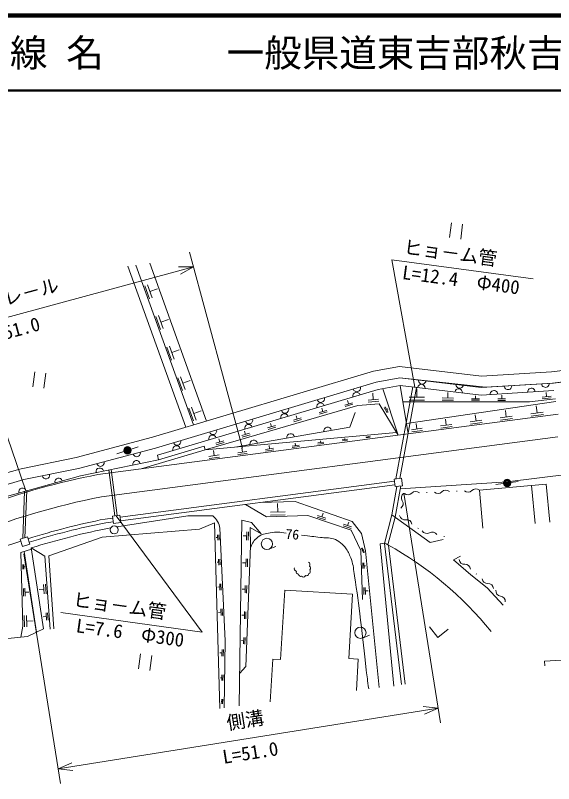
# Model space of a CAD drawing. Units: millimetres on the paper. Extents: x 40 to 680, y 20 to 380.
# Drawn here: x 188.6 to 260.3, y 277.7 to 380 of the extents above; entities that cross this region are included whole.
import ezdxf
from ezdxf.enums import TextEntityAlignment as Align

# ---------------------------------------------------------------- set-up
doc = ezdxf.new("R2010")
doc.units = ezdxf.units.MM
for name, color, linetype, lineweight in [('M-BGD', 7, 'Continuous', 18), ('M-TTL', 2, 'Continuous', 140), ('M-TTL-LINE', 7, 'Continuous', 50)]:
    doc.layers.add(name, color=color, linetype=linetype, lineweight=lineweight)
doc.layers.add('M-TTL-TXT', color=7, linetype='Continuous')
doc.styles.add('ＭＳ ゴシック', font='')
doc.styles.get('ＭＳ ゴシック').set_extended_font_data('MS Gothic')

msp = doc.modelspace()

# ---------------------------------------------------------------- linework, layer by layer
at = {"layer": 'M-BGD'}
for p, q in [((246.683, 352.38), (246.425, 350.397)), ((248.171, 352.186), (247.913, 350.203)), ((218.856, 322.369), (211.805, 348.442)), ((214.038, 325.959), (206.515, 346.982)), ((238.729, 347.423), (241.787, 330.473)), ((238.729, 347.423), (257.564, 344.924)), ((163.095, 333.197), (212.327, 346.511)), ((211.285, 325.139), (203.557, 346.594)), ((212.306, 325.444), (204.642, 346.736)), ((212.327, 346.511), (210.327, 346.506)), ((210.597, 345.507), (212.327, 346.511)), ((206.475, 342.236), (205.852, 343.964)), ((206.82, 342.361), (206.198, 344.089)), ((206.509, 343.225), (207.517, 343.587)), ((207.941, 338.161), (207.322, 339.882)), ((208.285, 338.285), (207.666, 340.006)), ((207.976, 339.146), (208.978, 339.506)), ((209.405, 334.094), (208.788, 335.808)), ((209.748, 334.217), (209.131, 335.931)), ((260.005, 332.507), (290.307, 336.077)), ((209.439, 335.074), (210.435, 335.433)), ((260.139, 331.013), (290.536, 334.593)), ((290.536, 334.593), (260.232, 331.018)), ((206.845, 323.817), (236.318, 332.595)), ((236.318, 332.595), (239.769, 333.231)), ((250.689, 331.932), (239.769, 333.231)), ((191.168, 332.52), (190.91, 330.536)), ((192.656, 332.326), (192.398, 330.343)), ((210.866, 330.034), (210.252, 331.74)), ((211.208, 330.157), (210.594, 331.863)), ((239.817, 331.714), (236.669, 331.134)), ((236.669, 331.134), (239.817, 331.714)), ((250.646, 330.427), (239.817, 331.714)), ((239.817, 331.714), (251.212, 330.46)), ((260.005, 332.507), (250.689, 331.932)), ((236.669, 331.134), (207.251, 322.373)), ((207.251, 322.373), (236.669, 331.134)), ((210.901, 331.01), (211.891, 331.366)), ((239.849, 330.704), (236.903, 330.161)), ((239.849, 330.704), (240.923, 324.263)), ((250.618, 329.423), (239.849, 330.704)), ((260.26, 331.02), (250.646, 330.427)), ((251.212, 330.46), (260.232, 331.018)), ((236.903, 330.161), (207.537, 321.415)), ((236.273, 328.825), (236.201, 329.678)), ((237.54, 330.278), (239.571, 324.086)), ((239.288, 318.249), (241.531, 330.504)), ((239.809, 318.318), (242.028, 330.444)), ((242.066, 329.145), (242.068, 330.24)), ((246.206, 329.034), (246.207, 329.747)), ((260.322, 330.022), (250.618, 329.423)), ((259.349, 329.22), (259.288, 329.758)), ((232.98, 328.254), (232.852, 328.685)), ((235.58, 328.767), (236.966, 328.884)), ((235.604, 328.489), (236.99, 328.607)), ((257.062, 328.513), (240.209, 328.546)), ((260.591, 328.559), (240.692, 325.646)), ((241.058, 329.147), (243.073, 329.143)), ((241.058, 328.744), (243.073, 328.74)), ((245.455, 329.036), (246.956, 329.033)), ((245.455, 328.736), (246.956, 328.733)), ((249.368, 328.937), (250.412, 328.935)), ((249.368, 328.728), (250.411, 328.726)), ((249.89, 328.936), (249.891, 329.309)), ((252.85, 328.721), (253.89, 328.719)), ((252.851, 328.929), (253.89, 328.927)), ((253.37, 328.928), (253.371, 329.393)), ((260.527, 328.907), (257.062, 328.513)), ((258.745, 329.151), (259.954, 329.288)), ((258.772, 328.909), (259.981, 329.047)), ((189.988, 316.652), (186.193, 327.731)), ((212.325, 325.982), (211.714, 327.681)), ((212.665, 326.104), (212.053, 327.803)), ((234.196, 328.05), (213.874, 322.138)), ((229.562, 327.238), (229.432, 327.674)), ((232.47, 328.102), (233.49, 328.405)), ((232.531, 327.898), (233.55, 328.201)), ((237.057, 328.28), (234.196, 328.05)), ((239.571, 324.086), (237.057, 328.28)), ((237.702, 327.79), (238.113, 327.065)), ((237.847, 327.872), (238.258, 327.147)), ((238.053, 327.51), (238.212, 327.6)), ((258.081, 327.053), (257.961, 327.972)), ((199.58, 318.841), (260.9, 326.883)), ((212.359, 326.954), (213.343, 327.308)), ((226.137, 326.22), (226.006, 326.662)), ((229.049, 327.085), (230.075, 327.391)), ((229.11, 326.88), (230.136, 327.185)), ((233.848, 327.117), (233.145, 325.159)), ((249.953, 325.962), (249.846, 326.784)), ((254.786, 326.608), (253.188, 326.398)), ((253.987, 326.503), (253.873, 327.374)), ((258.912, 327.161), (257.251, 326.944)), ((258.955, 326.829), (257.295, 326.612)), ((222.705, 325.201), (222.572, 325.648)), ((225.621, 326.067), (226.653, 326.374)), ((225.682, 325.86), (226.715, 326.167)), ((242.065, 324.903), (241.969, 325.631)), ((246.719, 325.525), (245.241, 325.332)), ((245.98, 325.428), (245.878, 326.203)), ((250.722, 326.063), (249.184, 325.861)), ((250.763, 325.755), (249.225, 325.553)), ((254.828, 326.288), (253.23, 326.078)), ((213.874, 322.138), (239.347, 324.46)), ((233.145, 325.159), (218.074, 322.536)), ((219.267, 324.179), (219.132, 324.632)), ((222.186, 325.046), (223.225, 325.355)), ((222.247, 324.838), (223.287, 325.147)), ((242.774, 324.996), (241.355, 324.81)), ((242.812, 324.712), (241.392, 324.526)), ((246.758, 325.23), (245.279, 325.036)), ((196.681, 321.121), (206.845, 323.817)), ((200.065, 315.879), (260.85, 323.85)), ((215.821, 323.155), (215.685, 323.613)), ((218.744, 324.023), (219.79, 324.335)), ((218.806, 323.814), (219.852, 324.125)), ((232.139, 323.452), (232.821, 323.541)), ((232.157, 323.315), (232.839, 323.405)), ((232.48, 323.496), (232.462, 323.632)), ((235.29, 323.839), (235.848, 323.913)), ((235.304, 323.728), (235.862, 323.801)), ((235.569, 323.876), (235.564, 323.915)), ((207.251, 322.373), (197.025, 319.661)), ((197.025, 319.661), (207.251, 322.373)), ((202.105, 321.612), (204.963, 322.524)), ((207.676, 320.812), (213.732, 322.617)), ((213.732, 322.617), (213.874, 322.138)), ((215.295, 322.998), (216.348, 323.312)), ((215.358, 322.788), (216.411, 323.101)), ((218.832, 321.818), (218.758, 322.382)), ((222.448, 322.263), (222.389, 322.713)), ((225.452, 322.628), (226.398, 322.752)), ((225.477, 322.439), (226.423, 322.563)), ((225.925, 322.69), (225.88, 323.032)), ((228.862, 323.048), (229.673, 323.154)), ((228.883, 322.886), (229.694, 322.992)), ((229.267, 323.101), (229.236, 323.338)), ((205.36, 319.599), (213.874, 322.138)), ((207.537, 321.415), (207.676, 320.812)), ((214.378, 321.265), (215.761, 321.446)), ((215.069, 321.356), (214.98, 322.038)), ((218.216, 321.737), (219.447, 321.899)), ((218.248, 321.491), (219.48, 321.653)), ((221.906, 322.192), (222.991, 322.334)), ((221.934, 321.975), (223.02, 322.117)), ((196.681, 321.121), (189.367, 319.619)), ((207.676, 320.812), (197.26, 318.688)), ((214.414, 320.988), (215.797, 321.17)), ((177.42, 316.194), (189.367, 319.619)), ((197.025, 319.661), (189.725, 318.162)), ((189.725, 318.162), (197.025, 319.661)), ((201.865, 313.342), (201.062, 319.463)), ((202.162, 313.381), (201.357, 319.523)), ((197.26, 318.688), (186.065, 315.553)), ((239.053, 318.218), (240.044, 318.348)), ((240.174, 317.357), (240.044, 318.348)), ((262.375, 318.884), (254.108, 317.858)), ((189.725, 318.162), (177.896, 314.77)), ((177.896, 314.77), (189.725, 318.162)), ((202.542, 313.178), (239.085, 317.971)), ((202.607, 312.683), (239.15, 317.475)), ((239.418, 317.258), (238.721, 313.479)), ((239.183, 317.227), (239.053, 318.218)), ((239.939, 317.326), (239.17, 313.157)), ((239.183, 317.227), (240.174, 317.357)), ((254.108, 317.858), (239.869, 316.945)), ((250.398, 316.741), (259.296, 317.563)), ((252.612, 317.534), (255.587, 317.918)), ((257.342, 317.382), (257.809, 312.321)), ((259.296, 317.563), (259.763, 312.502)), ((189.576, 310.328), (189.834, 316.609)), ((189.88, 310.426), (190.138, 316.694)), ((240.332, 316.369), (245.222, 285.758)), ((243.454, 316.459), (243.354, 316.455)), ((247.451, 316.621), (247.351, 316.617)), ((250.398, 316.741), (250.866, 311.68)), ((221.176, 315.118), (225.87, 315.235)), ((225.87, 315.235), (233.438, 312.564)), ((219.247, 314.865), (222.052, 313.204)), ((223.546, 313.838), (223.51, 314.976)), ((201.518, 313.296), (202.51, 313.426)), ((201.518, 313.296), (201.648, 312.305)), ((213.493, 297.862), (202.014, 313.361)), ((202.117, 311.867), (211.57, 313.348)), ((202.51, 313.426), (202.64, 312.435)), ((211.57, 313.348), (214.896, 313.322)), ((222.052, 313.204), (227.57, 313.379)), ((222.581, 313.808), (224.511, 313.869)), ((222.594, 313.422), (224.524, 313.483)), ((227.57, 313.379), (233.344, 311.429)), ((228.784, 313.181), (229.89, 312.807)), ((228.858, 313.402), (229.965, 313.028)), ((229.411, 313.215), (229.58, 313.713)), ((238.736, 313.475), (237.743, 309.677)), ((239.17, 313.157), (238.21, 309.485)), ((238.721, 313.479), (243.864, 309.785)), ((200.551, 312.917), (201.55, 313.048)), ((200.633, 312.424), (201.616, 312.553)), ((201.648, 312.305), (202.64, 312.435)), ((213.118, 311.563), (215.1, 312.414)), ((215.1, 312.414), (215.83, 287.69)), ((218.751, 312.751), (218.399, 288.027)), ((220.053, 312.466), (218.751, 312.751)), ((221.338, 310.937), (220.053, 312.466)), ((232.322, 312.221), (233.382, 311.863)), ((232.852, 312.042), (233.008, 312.504)), ((233.438, 312.564), (234.706, 311.007)), ((200.14, 310.521), (213.118, 311.563)), ((216.522, 296.67), (215.849, 311.685)), ((219.424, 311.218), (219.389, 310.1)), ((219.647, 311.211), (219.612, 310.093)), ((219.926, 309.35), (219.866, 311.8)), ((219.866, 311.8), (221.338, 310.937)), ((232.251, 312.009), (233.31, 311.652)), ((233.344, 311.429), (234.605, 308.711)), ((242.211, 311.717), (242.293, 311.661)), ((189.252, 310.225), (190.204, 310.53)), ((189.252, 310.225), (189.552, 309.271)), ((190.204, 310.53), (190.504, 309.576)), ((193.041, 307.992), (200.14, 310.521)), ((215.556, 310.448), (215.359, 310.44)), ((215.539, 310.818), (215.573, 310.079)), ((215.687, 310.824), (215.72, 310.086)), ((219.406, 310.659), (218.921, 310.674)), ((234.706, 311.007), (235.254, 308.669)), ((243.864, 309.785), (245.566, 310.175)), ((245.647, 310.609), (245.744, 310.585)), ((189.552, 309.271), (190.504, 309.576)), ((190.702, 309.061), (192.355, 298.288)), ((192.543, 307.956), (190.702, 309.061)), ((219.286, 293.277), (219.926, 309.35)), ((222.367, 308.896), (223.3, 309.257)), ((234.807, 309.078), (235.096, 308.455)), ((237.173, 309.59), (239.024, 290.665)), ((237.743, 309.677), (240.018, 290.862)), ((238.274, 309.449), (240.514, 290.922)), ((189.335, 308.458), (190.728, 308.889)), ((189.335, 308.458), (189.6, 298.639)), ((189.71, 308.283), (194.599, 277.671)), ((189.762, 308.59), (191.41, 297.852)), ((234.605, 308.711), (234.853, 302.194)), ((234.682, 309.02), (234.971, 308.397)), ((234.951, 308.767), (235.022, 308.8)), ((235.254, 308.669), (237.033, 290.47)), ((192.543, 307.956), (193.243, 298.254)), ((193.041, 307.992), (193.741, 298.29)), ((215.693, 307.181), (215.455, 307.171)), ((215.675, 307.575), (215.71, 306.787)), ((215.833, 307.582), (215.868, 306.794)), ((219.307, 307.082), (218.871, 307.096)), ((219.323, 307.61), (219.29, 306.554)), ((219.534, 307.604), (219.501, 306.548)), ((234.868, 307.06), (234.896, 306.319)), ((235.016, 307.066), (235.044, 306.325)), ((247.896, 307.951), (246.962, 307.473)), ((246.962, 307.473), (249.281, 305.476)), ((189.578, 306.866), (189.596, 306.219)), ((189.708, 306.869), (189.725, 306.222)), ((189.716, 306.546), (189.875, 306.55)), ((235.03, 306.695), (235.246, 306.703)), ((249.281, 305.476), (251.449, 303.768)), ((249.954, 305.633), (250.031, 305.568)), ((192.452, 302.948), (192.361, 304.201)), ((192.702, 302.966), (192.612, 304.219)), ((215.812, 304.283), (215.85, 303.444)), ((215.98, 304.29), (216.018, 303.452)), ((219.224, 304.064), (219.193, 303.068)), ((219.423, 304.058), (219.392, 303.062)), ((189.664, 303.679), (189.693, 302.631)), ((189.874, 303.685), (189.902, 302.637)), ((189.888, 303.161), (190.393, 303.174)), ((192.406, 303.574), (191.753, 303.527)), ((215.831, 303.863), (215.553, 303.851)), ((219.209, 303.566), (218.821, 303.578)), ((224.474, 303.439), (223.933, 294.183)), ((224.474, 303.439), (233.499, 302.911)), ((233.499, 302.911), (232.997, 294.328)), ((234.992, 303.799), (235.028, 302.864)), ((235.179, 303.806), (235.215, 302.871)), ((235.197, 303.338), (235.573, 303.353)), ((251.449, 303.768), (253.591, 301.433)), ((215.952, 300.94), (215.992, 300.05)), ((216.13, 300.948), (216.17, 300.058)), ((189.762, 300.066), (189.802, 298.563)), ((190.063, 300.074), (190.103, 298.571)), ((192.726, 299.934), (192.309, 299.904)), ((192.761, 299.449), (192.691, 300.419)), ((192.955, 299.463), (192.885, 300.433)), ((194.672, 300.47), (213.493, 297.862)), ((215.972, 300.495), (215.653, 300.48)), ((219.112, 300.11), (218.771, 300.12)), ((219.127, 300.578), (219.098, 299.642)), ((219.314, 300.572), (219.285, 299.636)), ((190.083, 299.322), (190.98, 299.347)), ((189.6, 298.639), (189.325, 297.179)), ((191.41, 297.852), (190.216, 297.272)), ((192.355, 298.288), (191.41, 297.852)), ((243.776, 298.554), (244.854, 297.153)), ((246.255, 298.231), (244.854, 297.153)), ((190.216, 297.272), (171.141, 295.269)), ((219.032, 297.15), (219.004, 296.273)), ((219.207, 297.145), (219.18, 296.267)), ((234.833, 297.068), (235.766, 297.429)), ((216.522, 296.67), (216.395, 287.764)), ((219.018, 296.712), (218.723, 296.721)), ((205.265, 294.938), (205.007, 292.955)), ((206.752, 294.745), (206.494, 292.761)), ((216.118, 295.094), (215.811, 295.098)), ((216.124, 295.548), (216.112, 294.64)), ((216.306, 295.545), (216.293, 294.637)), ((222.868, 294.246), (222.537, 288.569)), ((223.933, 294.183), (222.868, 294.246)), ((232.997, 294.328), (234.261, 294.254)), ((234.261, 294.254), (234.017, 290.075)), ((261.337, 294.115), (259.061, 293.964)), ((259.061, 293.964), (259.101, 293.364)), ((218.461, 292.353), (219.286, 293.277)), ((216.1, 291.779), (215.909, 291.782)), ((216.106, 292.159), (216.095, 291.399)), ((216.258, 292.157), (216.247, 291.397)), ((216.084, 288.607), (216.003, 288.608)), ((216.088, 288.916), (216.079, 288.298)), ((216.212, 288.914), (216.203, 288.296)), ((244.906, 287.733), (194.284, 279.646)), ((244.906, 287.733), (242.917, 287.939)), ((243.08, 286.917), (244.906, 287.733)), ((196.11, 280.462), (194.284, 279.646)), ((194.284, 279.646), (196.273, 279.44))]:
    msp.add_line(p, q, dxfattribs=at)
for centre, radius in [((203.534, 322.068), 0.5), ((203.534, 322.068), 0.4), ((203.534, 322.068), 0.3), ((203.534, 322.068), 0.2), ((203.534, 322.068), 0.1), ((254.099, 317.726), 0.5), ((254.099, 317.726), 0.4), ((254.099, 317.726), 0.3), ((254.099, 317.726), 0.2), ((254.099, 317.726), 0.1), ((201.762, 311.468), 0.534), ((222.096, 309.595), 0.75), ((234.562, 297.767), 0.75)]:
    msp.add_circle(centre, radius, dxfattribs=at)
for centre, radius, start, end in [((242.674, 330.368), 0.5, 353.21833, 173.21833), ((242.799, 331.386), 0.5, 173.71703, 353.71703), ((247.769, 330.839), 0.5, 173.71703, 353.71703), ((254.206, 330.645), 0.5, 183.54312, 3.54312), ((259.196, 330.954), 0.5, 183.54312, 3.54312), ((234.028, 329.304), 0.5, 16.58518, 196.58518), ((234.086, 330.365), 0.5, 196.58518, 16.58518), ((247.639, 329.777), 0.5, 353.21833, 173.21833), ((252.337, 329.529), 0.5, 3.53253, 183.53253), ((257.327, 329.837), 0.5, 3.53253, 183.53253), ((229.294, 328.938), 0.5, 196.58518, 16.58518), ((224.502, 327.511), 0.5, 196.58518, 16.58518), ((229.236, 327.877), 0.5, 16.58518, 196.58518), ((224.444, 326.45), 0.5, 16.58518, 196.58518), ((219.652, 325.023), 0.5, 16.58518, 196.58518), ((219.71, 326.084), 0.5, 196.58518, 16.58518), ((214.918, 324.656), 0.5, 196.58518, 16.58518), ((230.189, 324.645), 0.5, 9.87284, 189.87284), ((210.126, 323.229), 0.5, 196.58518, 16.58518), ((214.86, 323.596), 0.5, 16.58518, 196.58518), ((220.337, 322.93), 0.5, 9.87284, 189.87284), ((225.263, 323.787), 0.5, 9.87284, 189.87284), ((210.068, 322.168), 0.5, 16.58518, 196.58518), ((204.757, 321.712), 0.5, 194.85383, 14.85383), ((199.924, 320.43), 0.5, 194.85383, 14.85383), ((204.737, 320.212), 0.5, 11.52311, 191.52311), ((199.838, 319.214), 0.5, 11.52311, 191.52311), ((219.463, 217.547), 103.228, 101.10556, 118.70339), ((192.664, 318.765), 0.5, 191.60478, 11.60478), ((194.371, 317.879), 0.5, 15.64409, 195.64409), ((189.556, 316.531), 0.5, 15.64409, 195.64409), ((240.729, 315.747), 0.725, 126.32212, 213.52776), ((240.885, 316.881), 0.725, 228.71731, 315.92295), ((241.926, 315.872), 0.725, 48.71731, 135.92295), ((244.881, 317.043), 0.725, 228.71731, 315.92295), ((245.923, 316.034), 0.725, 48.71731, 135.92295), ((248.878, 317.205), 0.725, 228.71731, 315.92295), ((249.92, 316.196), 0.725, 48.71731, 135.92295), ((219.463, 217.547), 100.228, 101.15958, 122.45364), ((239.52, 314.946), 0.725, 306.32212, 33.52776), ((213.415, 311.365), 2.455, 7.50036, 52.9016), ((240.484, 313.532), 0.725, 192.06122, 279.26685), ((219.463, 217.547), 97.228, 101.21607, 107.46726), ((219.463, 217.547), 96.728, 101.22574, 107.46726), ((240.717, 312.101), 0.725, 12.06122, 99.26685), ((219.463, 217.547), 95.928, 100.91287, 107.44693), ((243.399, 311.715), 0.725, 212.28572, 299.49135), ((244.113, 310.453), 0.725, 32.28572, 119.49135), ((219.463, 217.547), 97.228, 108.05656, 117.45583), ((237.604, 308.678), 1.008, 53.53591, 115.25108), ((215.428, 268.418), 46.963, 38.95221, 60.99119), ((227.54, 306.862), 0.3, 316.78135, 73.03597), ((248.412, 307.607), 0.725, 186.48912, 273.69476), ((226.03, 306.29), 0.3, 152.8962, 271.51149), ((226.313, 305.871), 0.3, 156.62147, 270.17854), ((227.59, 305.929), 0.3, 286.3159, 46.39203), ((227.622, 306.39), 0.3, 305.67589, 63.04176), ((248.505, 306.16), 0.725, 6.48912, 93.69476), ((226.614, 305.574), 0.3, 180.64693, 290.22313), ((226.951, 305.48), 0.3, 218.76339, 342.34929), ((227.375, 305.656), 0.3, 242.68035, 357.12408), ((251.48, 305.041), 0.725, 186.48912, 273.69476), ((251.574, 303.594), 0.725, 6.48912, 93.69476), ((253.31, 303.373), 0.725, 175.43418, 262.63982), ((253.125, 301.935), 0.725, 355.43418, 82.63982)]:
    msp.add_arc(centre, radius, start, end, dxfattribs=at)
for points, knots in [([(219.915, 309.076), (220.192, 309.721), (220.352, 310.079), (220.877, 310.495), (221.421, 310.925), (221.866, 310.965), (222.547, 311.094), (223.361, 311.247), (223.749, 311.17), (224.667, 311.038)], [0, 0, 0, 0, 1, 1, 1, 2, 2, 2, 3, 3, 3, 3]), ([(226.725, 310.763), (227.947, 310.618), (228.252, 310.581), (229.231, 310.466), (229.91, 310.386), (230.314, 310.458), (230.969, 310.262), (231.368, 310.142), (231.573, 310.001), (231.901, 309.745), (232.234, 309.485), (232.399, 309.303), (232.645, 308.96), (233.009, 308.453), (233.125, 308.108), (233.348, 307.525), (233.658, 306.715), (233.614, 306.198), (233.756, 305.342), (234.136, 303.054), (234.282, 301.762), (234.573, 299.462), (234.902, 296.856), (235.004, 295.387), (235.335, 292.781), (235.458, 291.807), (235.495, 291.497), (235.659, 290.29)], [0, 0, 0, 0, 1, 1, 1, 2, 2, 2, 3, 3, 3, 4, 4, 4, 5, 5, 5, 6, 6, 6, 7, 7, 7, 8, 8, 8, 9, 9, 9, 9])]:
    msp.add_open_spline(points, degree=3, knots=knots, dxfattribs=at)
at = {"layer": 'M-TTL'}
msp.add_line((680, 380), (40, 380), dxfattribs=at)
at = {"layer": 'M-TTL-LINE'}
msp.add_line((40, 370), (680, 370), dxfattribs=at)

# ---------------------------------------------------------------- texts
at = {"layer": 'M-BGD', "style": 'ＭＳ ゴシック'}
for rotation, p in [(352.443, (240.158, 347.738)), (352.112, (196.103, 300.776))]:
    msp.add_text('ヒョ－ム管', height=1.833, rotation=rotation, dxfattribs=at).set_placement(p, align=Align.BOTTOM_LEFT)
for s, rotation, p in [('L=12.4\u3000Φ400', 352.443, (248.081, 345.678)), ('L=51.0', 15.133, (187.972, 338.889)), ('L=7.6\u3000Φ300', 352.112, (204.014, 298.67)), ('L=51.0', 9.076, (219.753, 282.702))]:
    msp.add_text(s, height=1.833, rotation=rotation, dxfattribs=at).set_placement(p, align=Align.TOP_CENTER)
for s, rotation, p in [('ガ－ドレ－ル', 15.133, (187.45, 340.819)), ('側溝', 9.076, (219.437, 284.677))]:
    msp.add_text(s, height=1.833, rotation=rotation, dxfattribs=at).set_placement(p, align=Align.BOTTOM_CENTER)
msp.add_text('76', height=1.32, rotation=355.293, dxfattribs=at).set_placement((224.599, 310.962), align=Align.MIDDLE_LEFT)
at = {"layer": 'M-TTL-TXT', "style": 'ＭＳ ゴシック'}
for s, p in [('路 線 名', (180.38, 375)), ('一般県道東吉部秋吉線', (216.734, 375))]:
    msp.add_text(s, height=3.666, dxfattribs=at).set_placement(p, align=Align.MIDDLE_LEFT)

doc.saveas('drawing.dxf')
